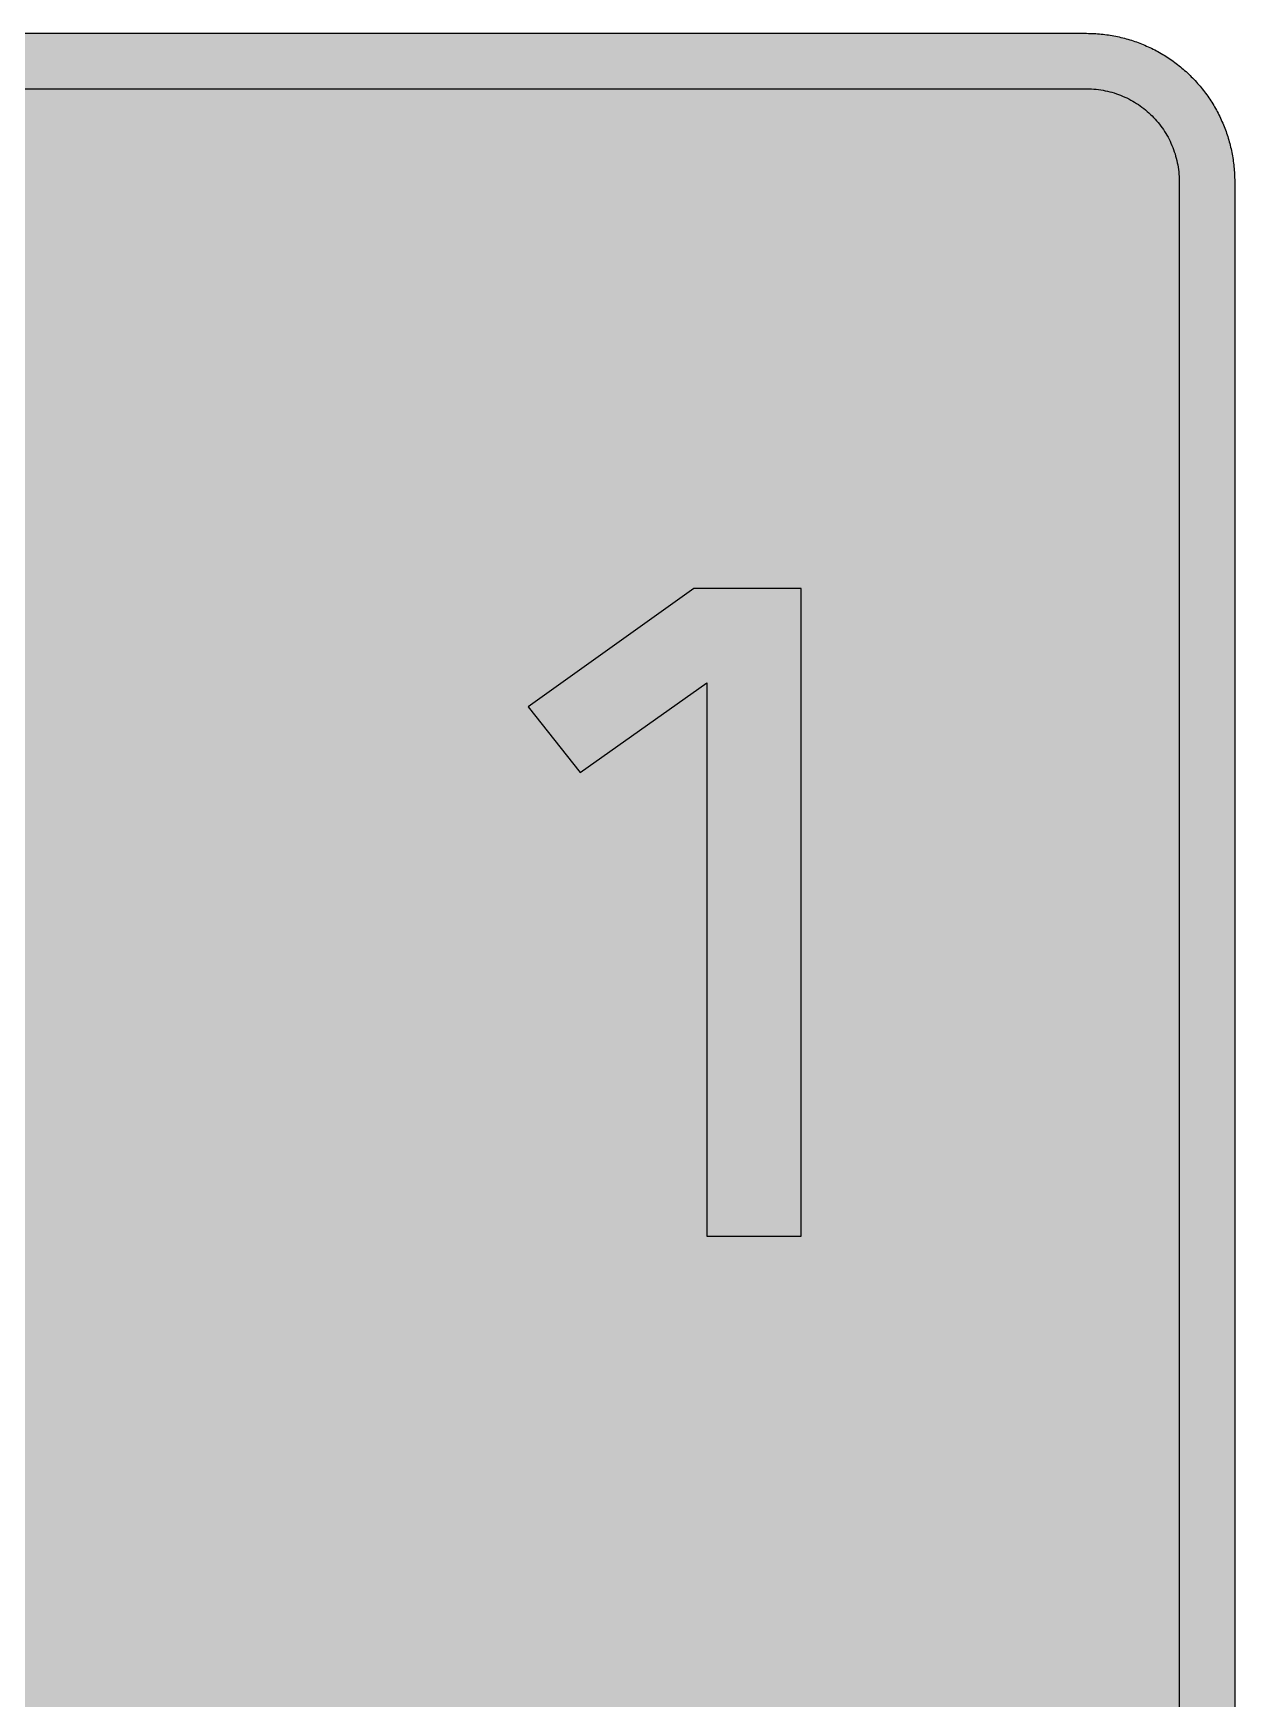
# Model space of a CAD drawing. Header units: millimetres. Extents: x 0 to 212, y 0 to 318.
# Drawn here: x 97.2 to 211.7, y 158.8 to 317.6 of the extents above; entities that cross this region are included whole.
import ezdxf

# ---------------------------------------------------------------- set-up
doc = ezdxf.new("R2010")
doc.units = ezdxf.units.MM

msp = doc.modelspace()

# ---------------------------------------------------------------- hatches: boundary and pattern name
for color, points in [(254, [(14.1633, 0.0536), (13.9878, 0.0533), (13.8125, 0.0559), (13.6373, 0.061), (13.462, 0.0686), (13.2893, 0.0787), (13.114, 0.0914), (12.9413, 0.1041), (12.7686, 0.1219), (12.5959, 0.1397), (12.4231, 0.16), (12.2504, 0.1829), (12.0777, 0.2057), (11.9075, 0.2337), (11.7373, 0.2616), (11.5672, 0.2921), (11.397, 0.3251), (11.2268, 0.3607), (11.0592, 0.3988), (10.8915, 0.4369), (10.7239, 0.4775), (10.5562, 0.5207), (10.3886, 0.5664), (10.2235, 0.6121), (10.0584, 0.6629), (9.8933, 0.7137), (9.7307, 0.7671), (9.5682, 0.8204), (9.4056, 0.8788), (9.2431, 0.9373), (9.083, 0.9982), (8.923, 1.0617), (8.763, 1.1252), (8.6055, 1.1938), (8.4455, 1.2624), (8.2906, 1.331), (8.1331, 1.4046), (7.9781, 1.4783), (7.8232, 1.5545), (7.6708, 1.6332), (7.5184, 1.7145), (7.366, 1.7958), (7.2161, 1.8796), (7.0663, 1.966), (6.919, 2.0523), (6.7716, 2.1438), (6.6243, 2.2352), (6.4795, 2.3266), (6.3348, 2.4232), (6.19, 2.5197), (6.0477, 2.6187), (5.908, 2.7178), (5.7683, 2.8194), (5.6286, 2.9235), (5.4915, 3.0302), (5.3543, 3.1369), (5.2197, 3.2461), (5.0851, 3.3579), (4.953, 3.4722), (4.8209, 3.5865), (4.6914, 3.7033), (4.5644, 3.8202), (4.4348, 3.9395), (4.3104, 4.0615), (4.1859, 4.1859), (4.0615, 4.3104), (3.9395, 4.4348), (3.8202, 4.5618), (3.7033, 4.6914), (3.5865, 4.8209), (3.4722, 4.953), (3.3579, 5.0851), (3.2487, 5.2197), (3.1369, 5.3543), (3.0302, 5.4915), (2.9235, 5.6286), (2.8194, 5.7683), (2.7178, 5.908), (2.6187, 6.0477), (2.5197, 6.19), (2.4232, 6.3348), (2.3266, 6.477), (2.2352, 6.6243), (2.1438, 6.7691), (2.0523, 6.9164), (1.966, 7.0663), (1.8796, 7.2161), (1.7958, 7.366), (1.7145, 7.5184), (1.6332, 7.6708), (1.5545, 7.8232), (1.4783, 7.9781), (1.4046, 8.1331), (1.331, 8.2906), (1.2598, 8.4455), (1.1913, 8.603), (1.1252, 8.763), (1.0592, 8.923), (0.9982, 9.083), (0.9373, 9.2431), (0.8763, 9.4056), (0.8204, 9.5682), (0.7645, 9.7307), (0.7112, 9.8933), (0.6604, 10.0584), (0.6121, 10.2235), (0.5639, 10.3911), (0.5207, 10.5562), (0.4775, 10.7239), (0.4343, 10.8915), (0.3962, 11.0592), (0.3607, 11.2268), (0.3251, 11.397), (0.2921, 11.5672), (0.2616, 11.7373), (0.2311, 11.9075), (0.2057, 12.0802), (0.1803, 12.2504), (0.1575, 12.4231), (0.1372, 12.5959), (0.1194, 12.7686), (0.1041, 12.9413), (0.0889, 13.1166), (0.0787, 13.2893), (0.0686, 13.4645), (0.061, 13.6373), (0.0559, 13.8125), (0.0508, 13.9878), (0.0508, 14.163), (0.0522, 303.4425), (0.0508, 303.6164), (0.0559, 303.7916), (0.061, 303.9669), (0.0686, 304.1396), (0.0787, 304.3149), (0.0889, 304.4876), (0.1041, 304.6628), (0.1194, 304.8356), (0.1372, 305.0083), (0.1575, 305.181), (0.1803, 305.3537), (0.2057, 305.5239), (0.2311, 305.6966), (0.2616, 305.8668), (0.2921, 306.037), (0.3251, 306.2072), (0.3607, 306.3748), (0.3962, 306.545), (0.4343, 306.7126), (0.4775, 306.8803), (0.5207, 307.0479), (0.5639, 307.213), (0.6121, 307.3781), (0.6604, 307.5432), (0.7112, 307.7083), (0.7645, 307.8734), (0.8204, 308.036), (0.8763, 308.1985), (0.9373, 308.3611), (0.9982, 308.5211), (1.0592, 308.6811), (1.1252, 308.8411), (1.1913, 308.9986), (1.2598, 309.1561), (1.331, 309.3136), (1.4046, 309.4685), (1.4783, 309.626), (1.5545, 309.7784), (1.6332, 309.9333), (1.7145, 310.0857), (1.7958, 310.2356), (1.8796, 310.388), (1.966, 310.5379), (2.0523, 310.6852), (2.1438, 310.8325), (2.2352, 310.9798), (2.3266, 311.1246), (2.4232, 311.2694), (2.5197, 311.4116), (2.6187, 311.5539), (2.7178, 311.6961), (2.8194, 311.8358), (2.9235, 311.9755), (3.0302, 312.1127), (3.1369, 312.2473), (3.2487, 312.3844), (3.3579, 312.5165), (3.4722, 312.6486), (3.5865, 312.7807), (3.7033, 312.9102), (3.8202, 313.0398), (3.9395, 313.1668), (4.0615, 313.2938), (4.1859, 313.4182), (4.3104, 313.5401), (4.4348, 313.6621), (4.5644, 313.784), (4.6914, 313.9008), (4.8209, 314.0177), (4.953, 314.132), (5.0851, 314.2437), (5.2197, 314.3555), (5.3543, 314.4647), (5.4915, 314.5739), (5.6286, 314.6781), (5.7683, 314.7822), (5.908, 314.8838), (6.0477, 314.9854), (6.19, 315.0845), (6.3348, 315.181), (6.4795, 315.275), (6.6243, 315.3689), (6.7716, 315.4604), (6.919, 315.5493), (7.0663, 315.6382), (7.2161, 315.7245), (7.366, 315.8084), (7.5184, 315.8896), (7.6708, 315.9709), (7.8232, 316.0471), (7.9781, 316.1233), (8.1331, 316.1995), (8.2906, 316.2706), (8.4455, 316.3418), (8.6055, 316.4103), (8.763, 316.4789), (8.923, 316.5424), (9.083, 316.6059), (9.2431, 316.6669), (9.4056, 316.7253), (9.5682, 316.7837), (9.7307, 316.8371), (9.8933, 316.8904), (10.0584, 316.9412), (10.2235, 316.992), (10.3886, 317.0377), (10.5562, 317.0834), (10.7239, 317.1266), (10.8915, 317.1673), (11.0592, 317.2079), (11.2268, 317.2435), (11.397, 317.279), (11.5672, 317.312), (11.7373, 317.3425), (11.9075, 317.3705), (12.0777, 317.3984), (12.2504, 317.4213), (12.4231, 317.4441), (12.5959, 317.4644), (12.7686, 317.4822), (12.9413, 317.5), (13.114, 317.5127), (13.2893, 317.5254), (13.462, 317.5356), (13.6373, 317.5432), (13.8125, 317.5483), (13.9878, 317.5508), (14.163, 317.5533), (197.6078, 317.5536), (197.7822, 317.5508), (197.9574, 317.5483), (198.1327, 317.5432), (198.3054, 317.5356), (198.4807, 317.5254), (198.6534, 317.5127), (198.8287, 317.5), (199.0014, 317.4822), (199.1741, 317.4644), (199.3468, 317.4441), (199.5195, 317.4213), (199.6897, 317.3984), (199.8624, 317.3705), (200.0326, 317.3425), (200.2028, 317.312), (200.373, 317.279), (200.5432, 317.2435), (200.7108, 317.2079), (200.8784, 317.1673), (201.0461, 317.1266), (201.2137, 317.0834), (201.3788, 317.0377), (201.5465, 316.992), (201.7116, 316.9412), (201.8767, 316.8904), (202.0392, 316.8371), (202.2018, 316.7837), (202.3643, 316.7253), (202.5269, 316.6669), (202.6869, 316.6059), (202.8469, 316.5424), (203.007, 316.4789), (203.167, 316.4103), (203.3245, 316.3418), (203.4794, 316.2706), (203.6369, 316.1995), (203.7918, 316.1233), (203.9468, 316.0471), (204.0992, 315.9709), (204.2516, 315.8896), (204.404, 315.8084), (204.5538, 315.7245), (204.7037, 315.6382), (204.8535, 315.5493), (205.0009, 315.4604), (205.1456, 315.3689), (205.293, 315.275), (205.4352, 315.181), (205.58, 315.0845), (205.7222, 314.9854), (205.8619, 314.8838), (206.0016, 314.7822), (206.1413, 314.6781), (206.2785, 314.5739), (206.4156, 314.4647), (206.5503, 314.3555), (206.6849, 314.2437), (206.817, 314.132), (206.949, 314.0177), (207.0786, 313.9008), (207.2081, 313.784), (207.3351, 313.6621), (207.4596, 313.5401), (207.584, 313.4182), (207.7085, 313.2938), (207.8304, 313.1668), (207.9498, 313.0398), (208.0666, 312.9102), (208.1835, 312.7807), (208.2978, 312.6486), (208.4121, 312.5165), (208.5238, 312.3844), (208.6331, 312.2473), (208.7397, 312.1127), (208.8464, 311.9755), (208.9506, 311.8358), (209.0522, 311.6961), (209.1512, 311.5539), (209.2503, 311.4116), (209.3468, 311.2694), (209.4433, 311.1246), (209.5348, 310.9798), (209.6262, 310.8325), (209.7176, 310.6852), (209.804, 310.5379), (209.8904, 310.388), (209.9742, 310.2356), (210.0555, 310.0857), (210.1367, 309.9333), (210.2155, 309.7784), (210.2917, 309.626), (210.3653, 309.4685), (210.439, 309.3136), (210.5076, 309.1561), (210.5762, 308.9986), (210.6447, 308.8411), (210.7082, 308.6811), (210.7717, 308.5211), (210.8327, 308.3611), (210.8911, 308.1985), (210.9495, 308.036), (211.0029, 307.8734), (211.0562, 307.7083), (211.107, 307.5432), (211.1578, 307.3781), (211.2035, 307.213), (211.2493, 307.0479), (211.2924, 306.8803), (211.3331, 306.7126), (211.3712, 306.545), (211.4093, 306.3748), (211.4448, 306.2072), (211.4779, 306.037), (211.5083, 305.8668), (211.5363, 305.6966), (211.5642, 305.5239), (211.5871, 305.3537), (211.6099, 305.181), (211.6303, 305.0083), (211.648, 304.8356), (211.6658, 304.6628), (211.6785, 304.4876), (211.6912, 304.3149), (211.7014, 304.1396), (211.709, 303.9669), (211.7141, 303.7916), (211.7166, 303.6164), (211.7166, 303.4411), (211.7189, 14.1647), (211.7166, 13.9878), (211.7141, 13.8125), (211.709, 13.6373), (211.7014, 13.4645), (211.6912, 13.2893), (211.6785, 13.1166), (211.6658, 12.9413), (211.648, 12.7686), (211.6303, 12.5959), (211.6099, 12.4231), (211.5871, 12.2504), (211.5642, 12.0802), (211.5363, 11.9075), (211.5083, 11.7373), (211.4779, 11.5672), (211.4448, 11.397), (211.4093, 11.2268), (211.3712, 11.0592), (211.3331, 10.8915), (211.2924, 10.7239), (211.2493, 10.5562), (211.2035, 10.3911), (211.1578, 10.2235), (211.107, 10.0584), (211.0562, 9.8933), (211.0029, 9.7307), (210.9495, 9.5682), (210.8911, 9.4056), (210.8327, 9.2431), (210.7717, 9.083), (210.7082, 8.923), (210.6447, 8.763), (210.5762, 8.603), (210.5076, 8.4455), (210.439, 8.2906), (210.3653, 8.1331), (210.2917, 7.9781), (210.2155, 7.8232), (210.1367, 7.6708), (210.0555, 7.5184), (209.9742, 7.366), (209.8904, 7.2161), (209.804, 7.0663), (209.7176, 6.9164), (209.6262, 6.7691), (209.5348, 6.6243), (209.4433, 6.477), (209.3468, 6.3348), (209.2503, 6.19), (209.1512, 6.0477), (209.0522, 5.908), (208.9506, 5.7683), (208.8464, 5.6286), (208.7397, 5.4915), (208.6331, 5.3543), (208.5238, 5.2197), (208.4121, 5.0851), (208.2978, 4.953), (208.1835, 4.8209), (208.0666, 4.6914), (207.9498, 4.5618), (207.8304, 4.4348), (207.7085, 4.3104), (207.584, 4.1859), (207.4596, 4.0615), (207.3351, 3.9395), (207.2081, 3.8202), (207.0786, 3.7033), (206.949, 3.5865), (206.817, 3.4722), (206.6849, 3.3579), (206.5503, 3.2461), (206.4156, 3.1369), (206.2785, 3.0302), (206.1413, 2.9235), (206.0016, 2.8194), (205.8619, 2.7178), (205.7222, 2.6187), (205.58, 2.5197), (205.4352, 2.4232), (205.293, 2.3266), (205.1456, 2.2352), (205.0009, 2.1438), (204.8535, 2.0523), (204.7037, 1.966), (204.5538, 1.8796), (204.404, 1.7958), (204.2516, 1.7145), (204.0992, 1.6332), (203.9468, 1.5545), (203.7918, 1.4783), (203.6369, 1.4046), (203.4794, 1.331), (203.3245, 1.2624), (203.167, 1.1938), (203.007, 1.1252), (202.8469, 1.0617), (202.6869, 0.9982), (202.5269, 0.9373), (202.3643, 0.8788), (202.2018, 0.8204), (202.0392, 0.7671), (201.8767, 0.7137), (201.7116, 0.6629), (201.5465, 0.6121), (201.3788, 0.5664), (201.2137, 0.5207), (201.0461, 0.4775), (200.8784, 0.4369), (200.7108, 0.3988), (200.5432, 0.3607), (200.373, 0.3251), (200.2028, 0.2921), (200.0326, 0.2616), (199.8624, 0.2337), (199.6897, 0.2057), (199.5195, 0.1829), (199.3468, 0.16), (199.1741, 0.1397), (199.0014, 0.1219), (198.8287, 0.1041), (198.6534, 0.0914), (198.4807, 0.0787), (198.3054, 0.0686), (198.1327, 0.061), (197.9574, 0.0559), (197.7822, 0.0533), (197.6069, 0.0533)]), (104, [(14.1633, 5.3453), (13.9344, 5.3467), (13.7084, 5.3543), (13.4849, 5.3696), (13.2613, 5.3899), (13.0378, 5.4153), (12.8194, 5.4458), (12.6009, 5.4813), (12.385, 5.522), (12.1717, 5.5702), (11.9583, 5.621), (11.7475, 5.6794), (11.5392, 5.7404), (11.3335, 5.8064), (11.1303, 5.8801), (10.9296, 5.9563), (10.729, 6.0376), (10.5334, 6.1239), (10.3378, 6.2128), (10.1473, 6.3094), (9.9593, 6.4084), (9.7714, 6.5126), (9.5885, 6.6218), (9.4082, 6.7335), (9.2304, 6.8504), (9.0576, 6.9698), (8.8849, 7.0968), (8.7173, 7.2238), (8.5522, 7.3584), (8.3896, 7.4955), (8.2321, 7.6352), (8.0772, 7.78), (7.9273, 7.9273), (7.7775, 8.0772), (7.6352, 8.2321), (7.493, 8.3922), (7.3558, 8.5522), (7.2238, 8.7173), (7.0942, 8.8875), (6.9698, 9.0576), (6.8504, 9.2329), (6.7335, 9.4107), (6.6192, 9.591), (6.5126, 9.7739), (6.4084, 9.9593), (6.3068, 10.1473), (6.2128, 10.3403), (6.1214, 10.5334), (6.035, 10.7315), (5.9538, 10.9296), (5.8776, 11.1303), (5.8064, 11.3335), (5.7404, 11.5418), (5.6769, 11.75), (5.621, 11.9583), (5.5677, 12.1717), (5.522, 12.385), (5.4813, 12.6009), (5.4432, 12.8194), (5.4127, 13.0404), (5.3873, 13.2613), (5.3696, 13.4849), (5.3543, 13.7084), (5.3467, 13.937), (5.3416, 14.163), (5.3439, 303.4425), (5.3467, 303.6697), (5.3543, 303.8958), (5.3696, 304.1193), (5.3873, 304.3428), (5.4127, 304.5638), (5.4432, 304.7848), (5.4813, 305.0032), (5.522, 305.2191), (5.5677, 305.4325), (5.621, 305.6458), (5.6769, 305.8541), (5.7404, 306.0624), (5.8064, 306.2707), (5.8776, 306.4739), (5.9538, 306.6745), (6.035, 306.8726), (6.1214, 307.0708), (6.2128, 307.2638), (6.3068, 307.4568), (6.4084, 307.6448), (6.5126, 307.8302), (6.6192, 308.0131), (6.7335, 308.1934), (6.8504, 308.3712), (6.9698, 308.5465), (7.0942, 308.7167), (7.2238, 308.8869), (7.3558, 309.052), (7.493, 309.212), (7.6352, 309.372), (7.7775, 309.5269), (7.9273, 309.6768), (8.0772, 309.8241), (8.2321, 309.9689), (8.3896, 310.1086), (8.5522, 310.2458), (8.7173, 310.3804), (8.8849, 310.5074), (9.0576, 310.6344), (9.2304, 310.7538), (9.4082, 310.8706), (9.5885, 310.9824), (9.7714, 311.0916), (9.9593, 311.1957), (10.1473, 311.2948), (10.3378, 311.3913), (10.5334, 311.4802), (10.729, 311.5666), (10.9296, 311.6478), (11.1303, 311.7266), (11.3335, 311.7977), (11.5392, 311.8637), (11.7475, 311.9272), (11.9583, 311.9831), (12.1717, 312.0339), (12.385, 312.0822), (12.6009, 312.1228), (12.8194, 312.1584), (13.0378, 312.1889), (13.2613, 312.2143), (13.4849, 312.2346), (13.7084, 312.2498), (13.9344, 312.2574), (14.163, 312.26), (197.6078, 312.262), (197.833, 312.2574), (198.0616, 312.2498), (198.2851, 312.2346), (198.5086, 312.2143), (198.7296, 312.1889), (198.9506, 312.1584), (199.169, 312.1228), (199.3849, 312.0822), (199.5983, 312.0339), (199.8116, 311.9831), (200.0199, 311.9272), (200.2282, 311.8637), (200.4365, 311.7977), (200.6397, 311.7266), (200.8403, 311.6478), (201.0385, 311.5666), (201.2366, 311.4802), (201.4296, 311.3913), (201.6227, 311.2948), (201.8106, 311.1957), (201.996, 311.0916), (202.1789, 310.9824), (202.3593, 310.8706), (202.5371, 310.7538), (202.7123, 310.6344), (202.8825, 310.5074), (203.0527, 310.3804), (203.2178, 310.2458), (203.3778, 310.1086), (203.5378, 309.9689), (203.6928, 309.8241), (203.8426, 309.6768), (203.9899, 309.5269), (204.1347, 309.372), (204.2744, 309.212), (204.4116, 309.052), (204.5462, 308.8869), (204.6732, 308.7167), (204.8002, 308.5465), (204.9196, 308.3712), (205.0364, 308.1934), (205.1482, 308.0131), (205.2574, 307.8302), (205.3615, 307.6448), (205.4606, 307.4568), (205.5571, 307.2638), (205.646, 307.0708), (205.7324, 306.8726), (205.8137, 306.6745), (205.8899, 306.4739), (205.9635, 306.2707), (206.0296, 306.0624), (206.0905, 305.8541), (206.1489, 305.6458), (206.1997, 305.4325), (206.248, 305.2191), (206.2886, 305.0032), (206.3242, 304.7848), (206.3547, 304.5638), (206.3801, 304.3428), (206.4004, 304.1193), (206.4156, 303.8958), (206.4233, 303.6697), (206.4258, 303.4411), (206.4272, 14.1647), (206.4233, 13.937), (206.4156, 13.7084), (206.4004, 13.4849), (206.3801, 13.2613), (206.3547, 13.0404), (206.3242, 12.8194), (206.2886, 12.6009), (206.248, 12.385), (206.1997, 12.1717), (206.1489, 11.9583), (206.0905, 11.75), (206.0296, 11.5418), (205.9635, 11.3335), (205.8899, 11.1303), (205.8137, 10.9296), (205.7324, 10.7315), (205.646, 10.5334), (205.5571, 10.3403), (205.4606, 10.1473), (205.3615, 9.9593), (205.2574, 9.7739), (205.1482, 9.591), (205.0364, 9.4107), (204.9196, 9.2329), (204.8002, 9.0576), (204.6732, 8.8875), (204.5462, 8.7173), (204.4116, 8.5522), (204.2744, 8.3922), (204.1347, 8.2321), (203.9899, 8.0772), (203.8426, 7.9273), (203.6928, 7.78), (203.5378, 7.6352), (203.3778, 7.4955), (203.2178, 7.3584), (203.0527, 7.2238), (202.8825, 7.0968), (202.7123, 6.9698), (202.5371, 6.8504), (202.3593, 6.7335), (202.1789, 6.6218), (201.996, 6.5126), (201.8106, 6.4084), (201.6227, 6.3094), (201.4296, 6.2128), (201.2366, 6.1239), (201.0385, 6.0376), (200.8403, 5.9563), (200.6397, 5.8801), (200.4365, 5.8064), (200.2282, 5.7404), (200.0199, 5.6794), (199.8116, 5.621), (199.5983, 5.5702), (199.3849, 5.522), (199.169, 5.4813), (198.9506, 5.4458), (198.7296, 5.4153), (198.5086, 5.3899), (198.2851, 5.3696), (198.0616, 5.3543), (197.833, 5.3467), (197.6069, 5.3442)]), (254, [(161.404, 202.9008), (170.3998, 202.9008), (170.3998, 264.637), (160.1692, 264.637), (144.3824, 253.3481), (149.3213, 247.0863), (161.404, 255.6411)])]:
    msp.add_hatch(color=color).paths.add_polyline_path(points)
h = msp.add_hatch(color=254)
edge = h.paths.add_edge_path()
edge.add_line((127.8019, 233.6807), (127.7976, 232.7834))
edge.add_line((127.7976, 232.7834), (127.7925, 231.9096))
edge.add_line((127.7925, 231.9096), (127.7823, 231.0536))
edge.add_line((127.7823, 231.0536), (127.7696, 230.2205))
edge.add_line((127.7696, 230.2205), (127.7518, 229.4052))
edge.add_line((127.7518, 229.4052), (127.729, 228.6102))
edge.add_line((127.729, 228.6102), (127.7036, 227.8329))
edge.add_line((127.7036, 227.8329), (127.6731, 227.076))
edge.add_line((127.6731, 227.076), (127.6401, 226.3394))
edge.add_line((127.6401, 226.3394), (127.5994, 225.6206))
edge.add_line((127.5994, 225.6206), (127.5588, 224.9195))
edge.add_line((127.5588, 224.9195), (127.5105, 224.2363))
edge.add_line((127.5105, 224.2363), (127.4597, 223.5733))
edge.add_line((127.4597, 223.5733), (127.4039, 222.9256))
edge.add_line((127.4039, 222.9256), (127.3429, 222.2983))
edge.add_line((127.3429, 222.2983), (127.2794, 221.6861))
edge.add_line((127.2794, 221.6861), (127.2083, 221.0918))
edge.add_line((127.2083, 221.0918), (127.1346, 220.5152))
edge.add_line((127.1346, 220.5152), (127.0584, 219.9564))
edge.add_line((127.0584, 219.9564), (126.9746, 219.4128))
edge.add_line((126.9746, 219.4128), (126.8857, 218.887))
edge.add_line((126.8857, 218.887), (126.7943, 218.3765))
edge.add_line((126.7943, 218.3765), (126.6977, 217.8837))
edge.add_line((126.6977, 217.8837), (126.5961, 217.4062))
edge.add_line((126.5961, 217.4062), (126.4895, 216.9439))
edge.add_line((126.4895, 216.9439), (126.3777, 216.4969))
edge.add_line((126.3777, 216.4969), (126.2609, 216.0651))
edge.add_line((126.2609, 216.0651), (126.1415, 215.6511))
edge.add_line((126.1415, 215.6511), (126.0145, 215.2498))
edge.add_line((126.0145, 215.2498), (125.8849, 214.8637))
edge.add_line((125.8849, 214.8637), (125.7478, 214.4903))
edge.add_line((125.7478, 214.4903), (125.6055, 214.1322))
edge.add_line((125.6055, 214.1322), (125.4608, 213.7893))
edge.add_line((125.4608, 213.7893), (125.3084, 213.4616))
edge.add_line((125.3084, 213.4616), (125.1534, 213.1441))
edge.add_line((125.1534, 213.1441), (124.9909, 212.8418))
edge.add_line((124.9909, 212.8418), (124.8232, 212.5548))
edge.add_line((124.8232, 212.5548), (124.6505, 212.278))
edge.add_line((124.6505, 212.278), (124.4727, 212.0163))
edge.add_line((124.4727, 212.0163), (124.2898, 211.7649))
edge.add_line((124.2898, 211.7649), (124.1019, 211.5287))
edge.add_line((124.1019, 211.5287), (123.9088, 211.3026))
edge.add_line((123.9088, 211.3026), (123.7082, 211.0918))
edge.add_line((123.7082, 211.0918), (123.505, 210.8911))
edge.add_line((123.505, 210.8911), (123.2941, 210.7006))
edge.add_line((123.2941, 210.7006), (123.0782, 210.5228))
edge.add_line((123.0782, 210.5228), (122.8573, 210.3577))
edge.add_line((122.8573, 210.3577), (122.6287, 210.2028))
edge.add_line((122.6287, 210.2028), (122.395, 210.058))
edge.add_line((122.395, 210.058), (122.1562, 209.9234))
edge.add_line((122.1562, 209.9234), (121.9124, 209.8015))
edge.add_line((121.9124, 209.8015), (121.6609, 209.6897))
edge.add_line((121.6609, 209.6897), (121.4044, 209.5856))
edge.add_line((121.4044, 209.5856), (121.1428, 209.4941))
edge.add_line((121.1428, 209.4941), (120.8761, 209.4103))
edge.add_line((120.8761, 209.4103), (120.6017, 209.3392))
edge.add_line((120.6017, 209.3392), (120.3198, 209.2757))
edge.add_line((120.3198, 209.2757), (120.0353, 209.2198))
edge.add_line((120.0353, 209.2198), (119.7432, 209.1741))
edge.add_line((119.7432, 209.1741), (119.4435, 209.1385))
edge.add_line((119.4435, 209.1385), (119.1387, 209.108))
edge.add_line((119.1387, 209.108), (118.8288, 209.0877))
edge.add_line((118.8288, 209.0877), (118.5113, 209.0776))
edge.add_line((118.5113, 209.0776), (118.1862, 209.0725))
edge.add_line((118.1862, 209.0725), (117.8636, 209.0776))
edge.add_line((117.8636, 209.0776), (117.5461, 209.0928))
edge.add_line((117.5461, 209.0928), (117.2362, 209.1157))
edge.add_line((117.2362, 209.1157), (116.9314, 209.1512))
edge.add_line((116.9314, 209.1512), (116.6317, 209.1944))
edge.add_line((116.6317, 209.1944), (116.3396, 209.2503))
edge.add_line((116.3396, 209.2503), (116.0551, 209.3138))
edge.add_line((116.0551, 209.3138), (115.7732, 209.39))
edge.add_line((115.7732, 209.39), (115.4989, 209.4738))
edge.add_line((115.4989, 209.4738), (115.2322, 209.5703))
edge.add_line((115.2322, 209.5703), (114.9706, 209.677))
edge.add_line((114.9706, 209.677), (114.714, 209.7938))
edge.add_line((114.714, 209.7938), (114.4626, 209.9234))
edge.add_line((114.4626, 209.9234), (114.2187, 210.0631))
edge.add_line((114.2187, 210.0631), (113.98, 210.2129))
edge.add_line((113.98, 210.2129), (113.7463, 210.3755))
edge.add_line((113.7463, 210.3755), (113.5177, 210.5482))
edge.add_line((113.5177, 210.5482), (113.2967, 210.7336))
edge.add_line((113.2967, 210.7336), (113.0808, 210.9292))
edge.add_line((113.0808, 210.9292), (112.87, 211.1375))
edge.add_line((112.87, 211.1375), (112.6668, 211.3585))
edge.add_line((112.6668, 211.3585), (112.4661, 211.5922))
edge.add_line((112.4661, 211.5922), (112.2731, 211.836))
edge.add_line((112.2731, 211.836), (112.0851, 212.0925))
edge.add_line((112.0851, 212.0925), (111.8997, 212.3592))
edge.add_line((111.8997, 212.3592), (111.7244, 212.6412))
edge.add_line((111.7244, 212.6412), (111.5517, 212.9358))
edge.add_line((111.5517, 212.9358), (111.3841, 213.2406))
edge.add_line((111.3841, 213.2406), (111.2215, 213.5607))
edge.add_line((111.2215, 213.5607), (111.0666, 213.8934))
edge.add_line((111.0666, 213.8934), (110.9142, 214.2388))
edge.add_line((110.9142, 214.2388), (110.7669, 214.597))
edge.add_line((110.7669, 214.597), (110.6272, 214.9678))
edge.add_line((110.6272, 214.9678), (110.49, 215.3539))
edge.add_line((110.49, 215.3539), (110.3605, 215.7501))
edge.add_line((110.3605, 215.7501), (110.2335, 216.1616))
edge.add_line((110.2335, 216.1616), (110.1115, 216.5883))
edge.add_line((110.1115, 216.5883), (109.9972, 217.0278))
edge.add_line((109.9972, 217.0278), (109.8855, 217.4824))
edge.add_line((109.8855, 217.4824), (109.7788, 217.9498))
edge.add_line((109.7788, 217.9498), (109.6772, 218.4298))
edge.add_line((109.6772, 218.4298), (109.5807, 218.9251))
edge.add_line((109.5807, 218.9251), (109.4892, 219.4357))
edge.add_line((109.4892, 219.4357), (109.4003, 219.9615))
edge.add_line((109.4003, 219.9615), (109.3165, 220.4999))
edge.add_line((109.3165, 220.4999), (109.2403, 221.0537))
edge.add_line((109.2403, 221.0537), (109.1667, 221.6226))
edge.add_line((109.1667, 221.6226), (109.0955, 222.2068))
edge.add_line((109.0955, 222.2068), (109.032, 222.8063))
edge.add_line((109.032, 222.8063), (108.9711, 223.4209))
edge.add_line((108.9711, 223.4209), (108.9152, 224.0509))
edge.add_line((108.9152, 224.0509), (108.8644, 224.696))
edge.add_line((108.8644, 224.696), (108.8161, 225.3564))
edge.add_line((108.8161, 225.3564), (108.7755, 226.0321))
edge.add_line((108.7755, 226.0321), (108.7349, 226.7229))
edge.add_line((108.7349, 226.7229), (108.7018, 227.4316))
edge.add_line((108.7018, 227.4316), (108.6714, 228.1555))
edge.add_line((108.6714, 228.1555), (108.646, 228.8946))
edge.add_line((108.646, 228.8946), (108.6231, 229.6516))
edge.add_line((108.6231, 229.6516), (108.6053, 230.4237))
edge.add_line((108.6053, 230.4237), (108.5926, 231.2137))
edge.add_line((108.5926, 231.2137), (108.5825, 232.0188))
edge.add_line((108.5825, 232.0188), (108.5774, 232.8393))
edge.add_line((108.5774, 232.8393), (108.5748, 233.68))
edge.add_line((108.5748, 233.68), (108.5774, 234.5334))
edge.add_line((108.5774, 234.5334), (108.5825, 235.3716))
edge.add_line((108.5825, 235.3716), (108.5926, 236.1921))
edge.add_line((108.5926, 236.1921), (108.6079, 236.9947))
edge.add_line((108.6079, 236.9947), (108.6256, 237.7821))
edge.add_line((108.6256, 237.7821), (108.6485, 238.5492))
edge.add_line((108.6485, 238.5492), (108.6764, 239.301))
edge.add_line((108.6764, 239.301), (108.7095, 240.0376))
edge.add_line((108.7095, 240.0376), (108.745, 240.7539))
edge.add_line((108.745, 240.7539), (108.7857, 241.4575))
edge.add_line((108.7857, 241.4575), (108.8314, 242.1433))
edge.add_line((108.8314, 242.1433), (108.8796, 242.8113))
edge.add_line((108.8796, 242.8113), (108.933, 243.4641))
edge.add_line((108.933, 243.4641), (108.9914, 244.1016))
edge.add_line((108.9914, 244.1016), (109.0549, 244.7214))
edge.add_line((109.0549, 244.7214), (109.1209, 245.3284))
edge.add_line((109.1209, 245.3284), (109.1921, 245.9177))
edge.add_line((109.1921, 245.9177), (109.2683, 246.4918))
edge.add_line((109.2683, 246.4918), (109.3495, 247.0506))
edge.add_line((109.3495, 247.0506), (109.4359, 247.5941))
edge.add_line((109.4359, 247.5941), (109.5273, 248.125))
edge.add_line((109.5273, 248.125), (109.6213, 248.6381))
edge.add_line((109.6213, 248.6381), (109.7204, 249.1359))
edge.add_line((109.7204, 249.1359), (109.8245, 249.621))
edge.add_line((109.8245, 249.621), (109.9337, 250.0909))
edge.add_line((109.9337, 250.0909), (110.048, 250.5456))
edge.add_line((110.048, 250.5456), (110.1674, 250.9876))
edge.add_line((110.1674, 250.9876), (110.2919, 251.4143))
edge.add_line((110.2919, 251.4143), (110.4189, 251.8283))
edge.add_line((110.4189, 251.8283), (110.5535, 252.2271))
edge.add_line((110.5535, 252.2271), (110.6907, 252.6106))
edge.add_line((110.6907, 252.6106), (110.8354, 252.984))
edge.add_line((110.8354, 252.984), (110.9828, 253.3421))
edge.add_line((110.9828, 253.3421), (111.1352, 253.685))
edge.add_line((111.1352, 253.685), (111.2926, 254.0178))
edge.add_line((111.2926, 254.0178), (111.4577, 254.3353))
edge.add_line((111.4577, 254.3353), (111.6254, 254.6401))
edge.add_line((111.6254, 254.6401), (111.7981, 254.9347))
edge.add_line((111.7981, 254.9347), (111.9784, 255.2141))
edge.add_line((111.9784, 255.2141), (112.1613, 255.4808))
edge.add_line((112.1613, 255.4808), (112.3493, 255.7348))
edge.add_line((112.3493, 255.7348), (112.5449, 255.9787))
edge.add_line((112.5449, 255.9787), (112.743, 256.2073))
edge.add_line((112.743, 256.2073), (112.9487, 256.4257))
edge.add_line((112.9487, 256.4257), (113.1595, 256.634))
edge.add_line((113.1595, 256.634), (113.3729, 256.827))
edge.add_line((113.3729, 256.827), (113.5939, 257.0099))
edge.add_line((113.5939, 257.0099), (113.8199, 257.1826))
edge.add_line((113.8199, 257.1826), (114.0511, 257.3426))
edge.add_line((114.0511, 257.3426), (114.2873, 257.49))
edge.add_line((114.2873, 257.49), (114.5311, 257.6271))
edge.add_line((114.5311, 257.6271), (114.7775, 257.7541))
edge.add_line((114.7775, 257.7541), (115.0315, 257.871))
edge.add_line((115.0315, 257.871), (115.2906, 257.9751))
edge.add_line((115.2906, 257.9751), (115.5548, 258.0691))
edge.add_line((115.5548, 258.0691), (115.824, 258.1529))
edge.add_line((115.824, 258.1529), (116.1009, 258.2266))
edge.add_line((116.1009, 258.2266), (116.3803, 258.2901))
edge.add_line((116.3803, 258.2901), (116.6673, 258.3434))
edge.add_line((116.6673, 258.3434), (116.9594, 258.3866))
edge.add_line((116.9594, 258.3866), (117.2591, 258.4196))
edge.add_line((117.2591, 258.4196), (117.5614, 258.4425))
edge.add_line((117.5614, 258.4425), (117.8712, 258.4577))
edge.add_line((117.8712, 258.4577), (118.1862, 258.4628))
edge.add_line((118.1862, 258.4628), (118.5037, 258.4577))
edge.add_line((118.5037, 258.4577), (118.8136, 258.445))
edge.add_line((118.8136, 258.445), (119.1158, 258.4247))
edge.add_line((119.1158, 258.4247), (119.4156, 258.3967))
edge.add_line((119.4156, 258.3967), (119.7077, 258.3586))
edge.add_line((119.7077, 258.3586), (119.9947, 258.3104))
edge.add_line((119.9947, 258.3104), (120.2741, 258.2545))
edge.add_line((120.2741, 258.2545), (120.5509, 258.1885))
edge.add_line((120.5509, 258.1885), (120.8202, 258.1148))
edge.add_line((120.8202, 258.1148), (121.0843, 258.0284))
edge.add_line((121.0843, 258.0284), (121.3434, 257.9345))
edge.add_line((121.3434, 257.9345), (121.5974, 257.8303))
edge.add_line((121.5974, 257.8303), (121.8438, 257.716))
edge.add_line((121.8438, 257.716), (122.0851, 257.589))
edge.add_line((122.0851, 257.589), (122.3239, 257.4519))
edge.add_line((122.3239, 257.4519), (122.555, 257.3071))
edge.add_line((122.555, 257.3071), (122.7811, 257.1471))
edge.add_line((122.7811, 257.1471), (123.002, 256.9769))
edge.add_line((123.002, 256.9769), (123.2154, 256.7965))
edge.add_line((123.2154, 256.7965), (123.4262, 256.6035))
edge.add_line((123.4262, 256.6035), (123.632, 256.4003))
edge.add_line((123.632, 256.4003), (123.8301, 256.1844))
edge.add_line((123.8301, 256.1844), (124.0257, 255.9558))
edge.add_line((124.0257, 255.9558), (124.2136, 255.7145))
edge.add_line((124.2136, 255.7145), (124.3965, 255.4605))
edge.add_line((124.3965, 255.4605), (124.5768, 255.1938))
edge.add_line((124.5768, 255.1938), (124.7496, 254.9144))
edge.add_line((124.7496, 254.9144), (124.9172, 254.6198))
edge.add_line((124.9172, 254.6198), (125.0798, 254.315))
edge.add_line((125.0798, 254.315), (125.2398, 253.9949))
edge.add_line((125.2398, 253.9949), (125.3922, 253.6622))
edge.add_line((125.3922, 253.6622), (125.5395, 253.3142))
edge.add_line((125.5395, 253.3142), (125.6843, 252.951))
edge.add_line((125.6843, 252.951), (125.8214, 252.5751))
edge.add_line((125.8214, 252.5751), (125.9561, 252.1864))
edge.add_line((125.9561, 252.1864), (126.0831, 251.78))
edge.add_line((126.0831, 251.78), (126.2075, 251.3609))
edge.add_line((126.2075, 251.3609), (126.3269, 250.9241))
edge.add_line((126.3269, 250.9241), (126.4412, 250.4745))
edge.add_line((126.4412, 250.4745), (126.5504, 250.0097))
edge.add_line((126.5504, 250.0097), (126.6546, 249.5271))
edge.add_line((126.6546, 249.5271), (126.7536, 249.0292))
edge.add_line((126.7536, 249.0292), (126.8476, 248.5161))
edge.add_line((126.8476, 248.5161), (126.939, 247.9853))
edge.add_line((126.939, 247.9853), (127.0254, 247.4392))
edge.add_line((127.0254, 247.4392), (127.1041, 246.8778))
edge.add_line((127.1041, 246.8778), (127.1829, 246.2962))
edge.add_line((127.1829, 246.2962), (127.254, 245.6993))
edge.add_line((127.254, 245.6993), (127.32, 245.0871))
edge.add_line((127.32, 245.0871), (127.3835, 244.4547))
edge.add_line((127.3835, 244.4547), (127.442, 243.8044))
edge.add_line((127.442, 243.8044), (127.4953, 243.139))
edge.add_line((127.4953, 243.139), (127.5436, 242.4532))
edge.add_line((127.5436, 242.4532), (127.5893, 241.7521))
edge.add_line((127.5893, 241.7521), (127.6299, 241.0308))
edge.add_line((127.6299, 241.0308), (127.6655, 240.2891))
edge.add_line((127.6655, 240.2891), (127.6985, 239.5322))
edge.add_line((127.6985, 239.5322), (127.7264, 238.7524))
edge.add_line((127.7264, 238.7524), (127.7493, 237.9574))
edge.add_line((127.7493, 237.9574), (127.7671, 237.1395))
edge.add_line((127.7671, 237.1395), (127.7823, 236.3064))
edge.add_line((127.7823, 236.3064), (127.7925, 235.4504))
edge.add_line((127.7925, 235.4504), (127.7976, 234.5741))
edge.add_line((127.7976, 234.5741), (127.8001, 233.68))
edge = h.paths.add_edge_path(flags=16)
edge.add_line((137.0623, 233.6807), (137.0559, 234.6808))
edge.add_line((137.0559, 234.6808), (137.0457, 235.6637))
edge.add_line((137.0457, 235.6637), (137.0254, 236.6315))
edge.add_line((137.0254, 236.6315), (136.9974, 237.584))
edge.add_line((136.9974, 237.584), (136.9619, 238.5187))
edge.add_line((136.9619, 238.5187), (136.9162, 239.4382))
edge.add_line((136.9162, 239.4382), (136.8654, 240.3399))
edge.add_line((136.8654, 240.3399), (136.8044, 241.2263))
edge.add_line((136.8044, 241.2263), (136.7333, 242.095))
edge.add_line((136.7333, 242.095), (136.6571, 242.9485))
edge.add_line((136.6571, 242.9485), (136.5707, 243.7867))
edge.add_line((136.5707, 243.7867), (136.4767, 244.6096))
edge.add_line((136.4767, 244.6096), (136.3726, 245.4148))
edge.add_line((136.3726, 245.4148), (136.2608, 246.2022))
edge.add_line((136.2608, 246.2022), (136.1389, 246.9769))
edge.add_line((136.1389, 246.9769), (136.0094, 247.7338))
edge.add_line((136.0094, 247.7338), (135.8722, 248.473))
edge.add_line((135.8722, 248.473), (135.7224, 249.1969))
edge.add_line((135.7224, 249.1969), (135.5674, 249.9055))
edge.add_line((135.5674, 249.9055), (135.4023, 250.5989))
edge.add_line((135.4023, 250.5989), (135.2271, 251.2771))
edge.add_line((135.2271, 251.2771), (135.0416, 251.9375))
edge.add_line((135.0416, 251.9375), (134.8486, 252.5801))
edge.add_line((134.8486, 252.5801), (134.6479, 253.2101))
edge.add_line((134.6479, 253.2101), (134.4346, 253.8222))
edge.add_line((134.4346, 253.8222), (134.2136, 254.4191))
edge.add_line((134.2136, 254.4191), (133.9825, 255.0008))
edge.add_line((133.9825, 255.0008), (133.7437, 255.5646))
edge.add_line((133.7437, 255.5646), (133.4922, 256.1158))
edge.add_line((133.4922, 256.1158), (133.2332, 256.6492))
edge.add_line((133.2332, 256.6492), (132.9639, 257.1674))
edge.add_line((132.9639, 257.1674), (132.6845, 257.6678))
edge.add_line((132.6845, 257.6678), (132.395, 258.1554))
edge.add_line((132.395, 258.1554), (132.0952, 258.6253))
edge.add_line((132.0952, 258.6253), (131.7879, 259.08))
edge.add_line((131.7879, 259.08), (131.4679, 259.5194))
edge.add_line((131.4679, 259.5194), (131.1377, 259.9411))
edge.add_line((131.1377, 259.9411), (130.7998, 260.35))
edge.add_line((130.7998, 260.35), (130.4493, 260.7412))
edge.add_line((130.4493, 260.7412), (130.0886, 261.1171))
edge.add_line((130.0886, 261.1171), (129.7178, 261.4778))
edge.add_line((129.7178, 261.4778), (129.3368, 261.8232))
edge.add_line((129.3368, 261.8232), (128.9456, 262.1534))
edge.add_line((128.9456, 262.1534), (128.5443, 262.4684))
edge.add_line((128.5443, 262.4684), (128.1303, 262.7655))
edge.add_line((128.1303, 262.7655), (127.7087, 263.05))
edge.add_line((127.7087, 263.05), (127.2743, 263.3167))
edge.add_line((127.2743, 263.3167), (126.8298, 263.5682))
edge.add_line((126.8298, 263.5682), (126.3726, 263.8069))
edge.add_line((126.3726, 263.8069), (125.9053, 264.0279))
edge.add_line((125.9053, 264.0279), (125.4277, 264.2337))
edge.add_line((125.4277, 264.2337), (124.9401, 264.4242))
edge.add_line((124.9401, 264.4242), (124.4397, 264.5994))
edge.add_line((124.4397, 264.5994), (123.9291, 264.7594))
edge.add_line((123.9291, 264.7594), (123.4059, 264.9042))
edge.add_line((123.4059, 264.9042), (122.8725, 265.0312))
edge.add_line((122.8725, 265.0312), (122.3264, 265.1455))
edge.add_line((122.3264, 265.1455), (121.7701, 265.2446))
edge.add_line((121.7701, 265.2446), (121.2037, 265.3284))
edge.add_line((121.2037, 265.3284), (120.6221, 265.397))
edge.add_line((120.6221, 265.397), (120.0328, 265.4503))
edge.add_line((120.0328, 265.4503), (119.4283, 265.4884))
edge.add_line((119.4283, 265.4884), (118.8136, 265.5113))
edge.add_line((118.8136, 265.5113), (118.1862, 265.5164))
edge.add_line((118.1862, 265.5164), (117.5614, 265.5113))
edge.add_line((117.5614, 265.5113), (116.9467, 265.4884))
edge.add_line((116.9467, 265.4884), (116.3422, 265.4503))
edge.add_line((116.3422, 265.4503), (115.7529, 265.397))
edge.add_line((115.7529, 265.397), (115.1712, 265.3284))
edge.add_line((115.1712, 265.3284), (114.6048, 265.2446))
edge.add_line((114.6048, 265.2446), (114.0485, 265.1455))
edge.add_line((114.0485, 265.1455), (113.5024, 265.0312))
edge.add_line((113.5024, 265.0312), (112.969, 264.9042))
edge.add_line((112.969, 264.9042), (112.4458, 264.7594))
edge.add_line((112.4458, 264.7594), (111.9353, 264.5994))
edge.add_line((111.9353, 264.5994), (111.4349, 264.4242))
edge.add_line((111.4349, 264.4242), (110.9472, 264.2337))
edge.add_line((110.9472, 264.2337), (110.4671, 264.0279))
edge.add_line((110.4671, 264.0279), (110.0023, 263.8069))
edge.add_line((110.0023, 263.8069), (109.5451, 263.5682))
edge.add_line((109.5451, 263.5682), (109.1006, 263.3167))
edge.add_line((109.1006, 263.3167), (108.6663, 263.05))
edge.add_line((108.6663, 263.05), (108.2421, 262.7655))
edge.add_line((108.2421, 262.7655), (107.8306, 262.4684))
edge.add_line((107.8306, 262.4684), (107.4293, 262.1534))
edge.add_line((107.4293, 262.1534), (107.0381, 261.8232))
edge.add_line((107.0381, 261.8232), (106.6571, 261.4778))
edge.add_line((106.6571, 261.4778), (106.2863, 261.1171))
edge.add_line((106.2863, 261.1171), (105.9256, 260.7412))
edge.add_line((105.9256, 260.7412), (105.5751, 260.35))
edge.add_line((105.5751, 260.35), (105.2373, 259.9411))
edge.add_line((105.2373, 259.9411), (104.9071, 259.5194))
edge.add_line((104.9071, 259.5194), (104.587, 259.08))
edge.add_line((104.587, 259.08), (104.2797, 258.6253))
edge.add_line((104.2797, 258.6253), (103.98, 258.1554))
edge.add_line((103.98, 258.1554), (103.6904, 257.6678))
edge.add_line((103.6904, 257.6678), (103.411, 257.1674))
edge.add_line((103.411, 257.1674), (103.1418, 256.6492))
edge.add_line((103.1418, 256.6492), (102.8827, 256.1158))
edge.add_line((102.8827, 256.1158), (102.6312, 255.5646))
edge.add_line((102.6312, 255.5646), (102.3925, 255.0008))
edge.add_line((102.3925, 255.0008), (102.1613, 254.4191))
edge.add_line((102.1613, 254.4191), (101.9404, 253.8222))
edge.add_line((101.9404, 253.8222), (101.727, 253.2101))
edge.add_line((101.727, 253.2101), (101.5263, 252.5801))
edge.add_line((101.5263, 252.5801), (101.3308, 251.9375))
edge.add_line((101.3308, 251.9375), (101.1479, 251.2771))
edge.add_line((101.1479, 251.2771), (100.9726, 250.5989))
edge.add_line((100.9726, 250.5989), (100.8075, 249.9055))
edge.add_line((100.8075, 249.9055), (100.65, 249.1969))
edge.add_line((100.65, 249.1969), (100.5027, 248.473))
edge.add_line((100.5027, 248.473), (100.3656, 247.7338))
edge.add_line((100.3656, 247.7338), (100.236, 246.9769))
edge.add_line((100.236, 246.9769), (100.1141, 246.2022))
edge.add_line((100.1141, 246.2022), (100.0023, 245.4148))
edge.add_line((100.0023, 245.4148), (99.8982, 244.6096))
edge.add_line((99.8982, 244.6096), (99.8042, 243.7867))
edge.add_line((99.8042, 243.7867), (99.7179, 242.9485))
edge.add_line((99.7179, 242.9485), (99.6417, 242.095))
edge.add_line((99.6417, 242.095), (99.5705, 241.2263))
edge.add_line((99.5705, 241.2263), (99.5096, 240.3399))
edge.add_line((99.5096, 240.3399), (99.4588, 239.4382))
edge.add_line((99.4588, 239.4382), (99.4131, 238.5187))
edge.add_line((99.4131, 238.5187), (99.3775, 237.584))
edge.add_line((99.3775, 237.584), (99.3496, 236.6315))
edge.add_line((99.3496, 236.6315), (99.3292, 235.6637))
edge.add_line((99.3292, 235.6637), (99.3165, 234.6808))
edge.add_line((99.3165, 234.6808), (99.314, 233.68))
edge.add_line((99.314, 233.68), (99.3165, 232.6792))
edge.add_line((99.3165, 232.6792), (99.3292, 231.6963))
edge.add_line((99.3292, 231.6963), (99.3496, 230.7285))
edge.add_line((99.3496, 230.7285), (99.3775, 229.7786))
edge.add_line((99.3775, 229.7786), (99.4131, 228.8438))
edge.add_line((99.4131, 228.8438), (99.4588, 227.9269))
edge.add_line((99.4588, 227.9269), (99.5096, 227.0252))
edge.add_line((99.5096, 227.0252), (99.5705, 226.1413))
edge.add_line((99.5705, 226.1413), (99.6417, 225.2726))
edge.add_line((99.6417, 225.2726), (99.7179, 224.4217))
edge.add_line((99.7179, 224.4217), (99.8042, 223.586))
edge.add_line((99.8042, 223.586), (99.8982, 222.7656))
edge.add_line((99.8982, 222.7656), (100.0023, 221.963))
edge.add_line((100.0023, 221.963), (100.1141, 221.1781))
edge.add_line((100.1141, 221.1781), (100.236, 220.4085))
edge.add_line((100.236, 220.4085), (100.3656, 219.6541))
edge.add_line((100.3656, 219.6541), (100.5027, 218.915))
edge.add_line((100.5027, 218.915), (100.65, 218.1936))
edge.add_line((100.65, 218.1936), (100.8075, 217.49))
edge.add_line((100.8075, 217.49), (100.9726, 216.7992))
edge.add_line((100.9726, 216.7992), (101.1479, 216.1286))
edge.add_line((101.1479, 216.1286), (101.3308, 215.4707))
edge.add_line((101.3308, 215.4707), (101.5263, 214.8307))
edge.add_line((101.5263, 214.8307), (101.727, 214.2058))
edge.add_line((101.727, 214.2058), (101.9404, 213.5962))
edge.add_line((101.9404, 213.5962), (102.1613, 213.0019))
edge.add_line((102.1613, 213.0019), (102.3925, 212.4253))
edge.add_line((102.3925, 212.4253), (102.6312, 211.8639))
edge.add_line((102.6312, 211.8639), (102.8827, 211.3204))
edge.add_line((102.8827, 211.3204), (103.1418, 210.7895))
edge.add_line((103.1418, 210.7895), (103.411, 210.2764))
edge.add_line((103.411, 210.2764), (103.6904, 209.7786))
edge.add_line((103.6904, 209.7786), (103.98, 209.296))
edge.add_line((103.98, 209.296), (104.2797, 208.8312))
edge.add_line((104.2797, 208.8312), (104.587, 208.3791))
edge.add_line((104.587, 208.3791), (104.9071, 207.9447))
edge.add_line((104.9071, 207.9447), (105.2373, 207.5256))
edge.add_line((105.2373, 207.5256), (105.5751, 207.1218))
edge.add_line((105.5751, 207.1218), (105.9256, 206.7331))
edge.add_line((105.9256, 206.7331), (106.2863, 206.3623))
edge.add_line((106.2863, 206.3623), (106.6571, 206.0042))
edge.add_line((106.6571, 206.0042), (107.0381, 205.6638))
edge.add_line((107.0381, 205.6638), (107.4293, 205.3361))
edge.add_line((107.4293, 205.3361), (107.8306, 205.0263))
edge.add_line((107.8306, 205.0263), (108.2421, 204.7316))
edge.add_line((108.2421, 204.7316), (108.6663, 204.4522))
edge.add_line((108.6663, 204.4522), (109.1006, 204.1881))
edge.add_line((109.1006, 204.1881), (109.5451, 203.9391))
edge.add_line((109.5451, 203.9391), (110.0023, 203.7055))
edge.add_line((110.0023, 203.7055), (110.4671, 203.487))
edge.add_line((110.4671, 203.487), (110.9472, 203.2838))
edge.add_line((110.9472, 203.2838), (111.4349, 203.0959))
edge.add_line((111.4349, 203.0959), (111.9353, 202.9231))
edge.add_line((111.9353, 202.9231), (112.4458, 202.7657))
edge.add_line((112.4458, 202.7657), (112.969, 202.6234))
edge.add_line((112.969, 202.6234), (113.5024, 202.4964))
edge.add_line((113.5024, 202.4964), (114.0485, 202.3821))
edge.add_line((114.0485, 202.3821), (114.6048, 202.2856))
edge.add_line((114.6048, 202.2856), (115.1712, 202.2043))
edge.add_line((115.1712, 202.2043), (115.7529, 202.1357))
edge.add_line((115.7529, 202.1357), (116.3422, 202.0849))
edge.add_line((116.3422, 202.0849), (116.9467, 202.0468))
edge.add_line((116.9467, 202.0468), (117.5614, 202.024))
edge.add_line((117.5614, 202.024), (118.1862, 202.0164))
edge.add_line((118.1862, 202.0164), (118.8136, 202.024))
edge.add_line((118.8136, 202.024), (119.4283, 202.0468))
edge.add_line((119.4283, 202.0468), (120.0328, 202.0849))
edge.add_line((120.0328, 202.0849), (120.6221, 202.1357))
edge.add_line((120.6221, 202.1357), (121.2037, 202.2043))
edge.add_line((121.2037, 202.2043), (121.7701, 202.2856))
edge.add_line((121.7701, 202.2856), (122.3264, 202.3821))
edge.add_line((122.3264, 202.3821), (122.8725, 202.4964))
edge.add_line((122.8725, 202.4964), (123.4059, 202.6234))
edge.add_line((123.4059, 202.6234), (123.9291, 202.7657))
edge.add_line((123.9291, 202.7657), (124.4397, 202.9231))
edge.add_line((124.4397, 202.9231), (124.9401, 203.0959))
edge.add_line((124.9401, 203.0959), (125.4277, 203.2838))
edge.add_line((125.4277, 203.2838), (125.9053, 203.487))
edge.add_line((125.9053, 203.487), (126.3726, 203.7055))
edge.add_line((126.3726, 203.7055), (126.8298, 203.9391))
edge.add_line((126.8298, 203.9391), (127.2743, 204.1881))
edge.add_line((127.2743, 204.1881), (127.7087, 204.4522))
edge.add_line((127.7087, 204.4522), (128.1303, 204.7316))
edge.add_line((128.1303, 204.7316), (128.5443, 205.0263))
edge.add_line((128.5443, 205.0263), (128.9456, 205.3361))
edge.add_line((128.9456, 205.3361), (129.3368, 205.6638))
edge.add_line((129.3368, 205.6638), (129.7178, 206.0042))
edge.add_line((129.7178, 206.0042), (130.0886, 206.3623))
edge.add_line((130.0886, 206.3623), (130.4493, 206.7331))
edge.add_line((130.4493, 206.7331), (130.7998, 207.1218))
edge.add_line((130.7998, 207.1218), (131.1377, 207.5256))
edge.add_line((131.1377, 207.5256), (131.4679, 207.9447))
edge.add_line((131.4679, 207.9447), (131.7879, 208.3791))
edge.add_line((131.7879, 208.3791), (132.0952, 208.8312))
edge.add_line((132.0952, 208.8312), (132.395, 209.296))
edge.add_line((132.395, 209.296), (132.6845, 209.7786))
edge.add_line((132.6845, 209.7786), (132.9639, 210.2764))
edge.add_line((132.9639, 210.2764), (133.2332, 210.7895))
edge.add_line((133.2332, 210.7895), (133.4922, 211.3204))
edge.add_line((133.4922, 211.3204), (133.7437, 211.8639))
edge.add_line((133.7437, 211.8639), (133.9825, 212.4253))
edge.add_line((133.9825, 212.4253), (134.2136, 213.0019))
edge.add_line((134.2136, 213.0019), (134.4346, 213.5962))
edge.add_line((134.4346, 213.5962), (134.6479, 214.2058))
edge.add_line((134.6479, 214.2058), (134.8486, 214.8307))
edge.add_line((134.8486, 214.8307), (135.0416, 215.4707))
edge.add_line((135.0416, 215.4707), (135.2271, 216.1286))
edge.add_line((135.2271, 216.1286), (135.4023, 216.7992))
edge.add_line((135.4023, 216.7992), (135.5674, 217.49))
edge.add_line((135.5674, 217.49), (135.7224, 218.1936))
edge.add_line((135.7224, 218.1936), (135.8722, 218.915))
edge.add_line((135.8722, 218.915), (136.0094, 219.6541))
edge.add_line((136.0094, 219.6541), (136.1389, 220.4085))
edge.add_line((136.1389, 220.4085), (136.2608, 221.1781))
edge.add_line((136.2608, 221.1781), (136.3726, 221.963))
edge.add_line((136.3726, 221.963), (136.4767, 222.7656))
edge.add_line((136.4767, 222.7656), (136.5707, 223.586))
edge.add_line((136.5707, 223.586), (136.6571, 224.4217))
edge.add_line((136.6571, 224.4217), (136.7333, 225.2726))
edge.add_line((136.7333, 225.2726), (136.8044, 226.1413))
edge.add_line((136.8044, 226.1413), (136.8654, 227.0252))
edge.add_line((136.8654, 227.0252), (136.9162, 227.9269))
edge.add_line((136.9162, 227.9269), (136.9619, 228.8438))
edge.add_line((136.9619, 228.8438), (136.9974, 229.7786))
edge.add_line((136.9974, 229.7786), (137.0254, 230.7285))
edge.add_line((137.0254, 230.7285), (137.0457, 231.6963))
edge.add_line((137.0457, 231.6963), (137.0559, 232.6792))
edge.add_line((137.0559, 232.6792), (137.0609, 233.68))

# ---------------------------------------------------------------- linework, layer by layer
at = {"color": 254}
for points in [[(14.163, 317.5533), (197.6078, 317.5536), (197.7822, 317.5508), (197.9574, 317.5483), (198.1327, 317.5432), (198.3054, 317.5356), (198.4807, 317.5254), (198.6534, 317.5127), (198.8287, 317.5), (199.0014, 317.4822), (199.1741, 317.4644), (199.3468, 317.4441), (199.5195, 317.4213), (199.6897, 317.3984), (199.8624, 317.3705), (200.0326, 317.3425), (200.2028, 317.312), (200.373, 317.279), (200.5432, 317.2435), (200.7108, 317.2079), (200.8784, 317.1673), (201.0461, 317.1266), (201.2137, 317.0834), (201.3788, 317.0377), (201.5465, 316.992), (201.7116, 316.9412), (201.8767, 316.8904), (202.0392, 316.8371), (202.2018, 316.7837), (202.3643, 316.7253), (202.5269, 316.6669), (202.6869, 316.6059), (202.8469, 316.5424), (203.007, 316.4789), (203.167, 316.4103), (203.3245, 316.3418), (203.4794, 316.2706), (203.6369, 316.1995), (203.7918, 316.1233), (203.9468, 316.0471), (204.0992, 315.9709), (204.2516, 315.8896), (204.404, 315.8084), (204.5538, 315.7245), (204.7037, 315.6382), (204.8535, 315.5493), (205.0009, 315.4604), (205.1456, 315.3689), (205.293, 315.275), (205.4352, 315.181), (205.58, 315.0845), (205.7222, 314.9854), (205.8619, 314.8838), (206.0016, 314.7822), (206.1413, 314.6781), (206.2785, 314.5739), (206.4156, 314.4647), (206.5503, 314.3555), (206.6849, 314.2437), (206.817, 314.132), (206.949, 314.0177), (207.0786, 313.9008), (207.2081, 313.784), (207.3351, 313.6621), (207.4596, 313.5401), (207.584, 313.4182), (207.7085, 313.2938), (207.8304, 313.1668), (207.9498, 313.0398), (208.0666, 312.9102), (208.1835, 312.7807), (208.2978, 312.6486), (208.4121, 312.5165), (208.5238, 312.3844), (208.6331, 312.2473), (208.7397, 312.1127), (208.8464, 311.9755), (208.9506, 311.8358), (209.0522, 311.6961), (209.1512, 311.5539), (209.2503, 311.4116), (209.3468, 311.2694), (209.4433, 311.1246), (209.5348, 310.9798), (209.6262, 310.8325), (209.7176, 310.6852), (209.804, 310.5379), (209.8904, 310.388), (209.9742, 310.2356), (210.0555, 310.0857), (210.1367, 309.9333), (210.2155, 309.7784), (210.2917, 309.626), (210.3653, 309.4685), (210.439, 309.3136), (210.5076, 309.1561), (210.5762, 308.9986), (210.6447, 308.8411), (210.7082, 308.6811), (210.7717, 308.5211), (210.8327, 308.3611), (210.8911, 308.1985), (210.9495, 308.036), (211.0029, 307.8734), (211.0562, 307.7083), (211.107, 307.5432), (211.1578, 307.3781), (211.2035, 307.213), (211.2493, 307.0479), (211.2924, 306.8803), (211.3331, 306.7126), (211.3712, 306.545), (211.4093, 306.3748), (211.4448, 306.2072), (211.4779, 306.037), (211.5083, 305.8668), (211.5363, 305.6966), (211.5642, 305.5239), (211.5871, 305.3537), (211.6099, 305.181), (211.6303, 305.0083), (211.648, 304.8356), (211.6658, 304.6628), (211.6785, 304.4876), (211.6912, 304.3149), (211.7014, 304.1396), (211.709, 303.9669), (211.7141, 303.7916), (211.7166, 303.6164), (211.7166, 303.4411), (211.7189, 14.1647)], [(161.404, 202.9008), (170.3998, 202.9008), (170.3998, 264.637), (160.1692, 264.637), (144.3824, 253.3481), (149.3213, 247.0863), (161.404, 255.6411), (161.404, 202.9008)]]:
    msp.add_lwpolyline(points, dxfattribs=at)
at = {"color": 104}
msp.add_lwpolyline([(14.163, 312.26), (197.6078, 312.262), (197.833, 312.2574), (198.0616, 312.2498), (198.2851, 312.2346), (198.5086, 312.2143), (198.7296, 312.1889), (198.9506, 312.1584), (199.169, 312.1228), (199.3849, 312.0822), (199.5983, 312.0339), (199.8116, 311.9831), (200.0199, 311.9272), (200.2282, 311.8637), (200.4365, 311.7977), (200.6397, 311.7266), (200.8403, 311.6478), (201.0385, 311.5666), (201.2366, 311.4802), (201.4296, 311.3913), (201.6227, 311.2948), (201.8106, 311.1957), (201.996, 311.0916), (202.1789, 310.9824), (202.3593, 310.8706), (202.5371, 310.7538), (202.7123, 310.6344), (202.8825, 310.5074), (203.0527, 310.3804), (203.2178, 310.2458), (203.3778, 310.1086), (203.5378, 309.9689), (203.6928, 309.8241), (203.8426, 309.6768), (203.9899, 309.5269), (204.1347, 309.372), (204.2744, 309.212), (204.4116, 309.052), (204.5462, 308.8869), (204.6732, 308.7167), (204.8002, 308.5465), (204.9196, 308.3712), (205.0364, 308.1934), (205.1482, 308.0131), (205.2574, 307.8302), (205.3615, 307.6448), (205.4606, 307.4568), (205.5571, 307.2638), (205.646, 307.0708), (205.7324, 306.8726), (205.8137, 306.6745), (205.8899, 306.4739), (205.9635, 306.2707), (206.0296, 306.0624), (206.0905, 305.8541), (206.1489, 305.6458), (206.1997, 305.4325), (206.248, 305.2191), (206.2886, 305.0032), (206.3242, 304.7848), (206.3547, 304.5638), (206.3801, 304.3428), (206.4004, 304.1193), (206.4156, 303.8958), (206.4233, 303.6697), (206.4258, 303.4411), (206.4272, 14.1647)], dxfattribs=at)

doc.saveas('drawing.dxf')
